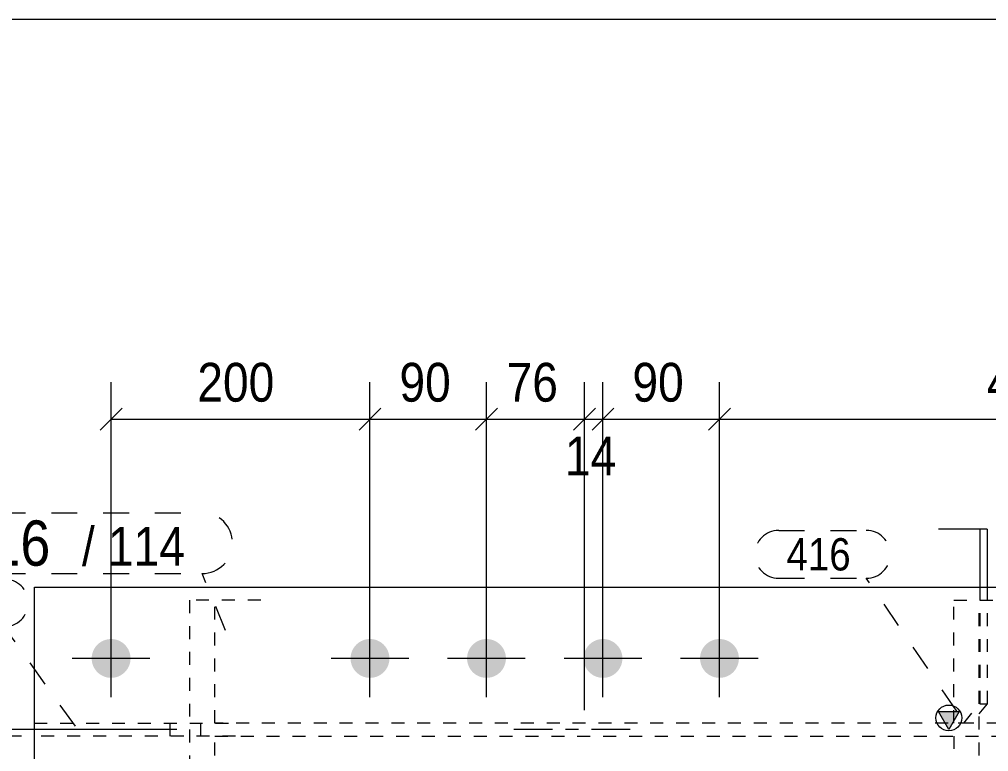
# Model space of a CAD drawing. Header units: millimetres. Extents: x 2 to 579, y 1 to 825.
# Drawn here: x 189 to 263.9, y 768.4 to 825 of the extents above; entities that cross this region are included whole.
import ezdxf

# ---------------------------------------------------------------- set-up
doc = ezdxf.new("R2010")
doc.units = ezdxf.units.MM
for name, pattern in [('XKITLINE00', [0]), ('XKITLINE01', [4, 1, -1, 1, -1]), ('XKITLINE02', [4, 2, -2]), ('XKITLINE03', [6, 3, -1, 1, -1])]:
    doc.linetypes.add(name, pattern=pattern)
for name, color, linetype, lineweight in [('Bolt', 3, 'Continuous', 0), ('Dimensions', 7, 'Continuous', 0), ('DrawingSheet', 5, 'Continuous', 0), ('Part', 2, 'Continuous', 0), ('PartMark', 7, 'Continuous', 0)]:
    doc.layers.add(name, color=color, linetype=linetype, lineweight=lineweight)
doc.styles.add('ARIAL', font='ARIAL.TTF')

# ---------------------------------------------------------------- blocks, each defined once
blk = doc.blocks.new('*A104')
at = {"layer": 'Bolt'}
for points in [[(196.099, 774.099), (196.062, 774.1), (196.026, 774.103), (195.989, 774.106), (195.952, 774.11), (195.916, 774.115), (195.879, 774.121), (195.843, 774.127), (195.807, 774.135), (195.771, 774.143), (195.736, 774.153), (195.7, 774.163), (195.665, 774.174), (195.631, 774.186), (195.596, 774.199), (195.562, 774.213), (195.528, 774.227), (195.495, 774.243), (195.462, 774.259), (195.429, 774.276), (195.397, 774.293), (195.365, 774.312), (195.333, 774.331), (195.303, 774.351), (195.272, 774.372), (195.242, 774.394), (195.213, 774.416), (195.184, 774.439), (195.156, 774.463), (195.129, 774.487), (195.102, 774.512), (195.075, 774.538), (195.05, 774.564), (195.024, 774.591), (195, 774.619), (194.976, 774.647), (194.953, 774.676), (194.931, 774.705), (194.91, 774.735), (194.889, 774.765), (194.869, 774.796), (194.849, 774.827), (194.831, 774.859), (194.813, 774.891), (194.796, 774.924), (194.78, 774.957), (194.765, 774.991), (194.75, 775.024), (194.736, 775.059), (194.724, 775.093), (194.712, 775.128), (194.701, 775.163), (194.69, 775.198), (194.681, 775.234), (194.672, 775.27), (194.665, 775.306), (194.658, 775.342), (194.652, 775.378), (194.647, 775.415), (194.643, 775.451), (194.64, 775.488), (194.638, 775.525), (194.636, 775.562), (194.636, 775.599), (194.636, 775.635), (194.638, 775.672), (194.64, 775.709), (194.643, 775.746), (194.647, 775.782), (194.652, 775.819), (194.658, 775.855), (194.665, 775.891), (194.672, 775.927), (194.681, 775.963), (194.69, 775.999), (194.701, 776.034), (194.712, 776.069), (194.724, 776.104), (194.736, 776.138), (194.75, 776.173), (194.765, 776.206), (194.78, 776.24), (194.796, 776.273), (194.813, 776.306), (194.831, 776.338), (194.849, 776.37), (194.869, 776.401), (194.889, 776.432), (194.91, 776.462), (194.931, 776.492), (194.953, 776.521), (194.976, 776.55), (195, 776.578), (195.024, 776.606), (195.05, 776.633), (195.075, 776.659), (195.102, 776.685), (195.129, 776.71), (195.156, 776.734), (195.184, 776.758), (195.213, 776.781), (195.242, 776.803), (195.272, 776.825), (195.303, 776.846), (195.333, 776.866), (195.365, 776.885), (195.397, 776.904), (195.429, 776.921), (195.462, 776.938), (195.495, 776.954), (195.528, 776.97), (195.562, 776.984), (195.596, 776.998), (195.631, 777.011), (195.665, 777.023), (195.7, 777.034), (195.736, 777.044), (195.771, 777.054), (195.807, 777.062), (195.843, 777.07), (195.879, 777.076), (195.916, 777.082), (195.952, 777.087), (195.989, 777.091), (196.026, 777.094), (196.062, 777.097), (196.099, 777.098), (196.136, 777.099), (196.173, 777.098), (196.21, 777.097), (196.246, 777.094), (196.283, 777.091), (196.32, 777.087), (196.356, 777.082), (196.392, 777.076), (196.429, 777.07), (196.465, 777.062), (196.5, 777.054), (196.536, 777.044), (196.571, 777.034), (196.606, 777.023), (196.641, 777.011), (196.676, 776.998), (196.71, 776.984), (196.744, 776.97), (196.777, 776.954), (196.81, 776.938), (196.843, 776.921), (196.875, 776.904), (196.907, 776.885), (196.938, 776.866), (196.969, 776.846), (197, 776.825), (197.029, 776.803), (197.059, 776.781), (197.088, 776.758), (197.116, 776.734), (197.143, 776.71), (197.17, 776.685), (197.197, 776.659), (197.222, 776.633), (197.247, 776.606), (197.272, 776.578), (197.295, 776.55), (197.318, 776.521), (197.341, 776.492), (197.362, 776.462), (197.383, 776.432), (197.403, 776.401), (197.423, 776.37), (197.441, 776.338), (197.459, 776.306), (197.476, 776.273), (197.492, 776.24), (197.507, 776.206), (197.522, 776.173), (197.535, 776.138), (197.548, 776.104), (197.56, 776.069), (197.571, 776.034), (197.582, 775.999), (197.591, 775.963), (197.599, 775.927), (197.607, 775.891), (197.614, 775.855), (197.62, 775.819), (197.625, 775.782), (197.629, 775.746), (197.632, 775.709), (197.634, 775.672), (197.635, 775.635), (197.636, 775.599), (197.635, 775.562), (197.634, 775.525), (197.632, 775.488), (197.629, 775.451), (197.625, 775.415), (197.62, 775.378), (197.614, 775.342), (197.607, 775.306), (197.599, 775.27), (197.591, 775.234), (197.582, 775.198), (197.571, 775.163), (197.56, 775.128), (197.548, 775.093), (197.535, 775.059), (197.522, 775.024), (197.507, 774.991), (197.492, 774.957), (197.476, 774.924), (197.459, 774.891), (197.441, 774.859), (197.423, 774.827), (197.403, 774.796), (197.383, 774.765), (197.362, 774.735), (197.341, 774.705), (197.318, 774.676), (197.295, 774.647), (197.272, 774.619), (197.247, 774.591), (197.222, 774.564), (197.197, 774.538), (197.17, 774.512), (197.143, 774.487), (197.116, 774.463), (197.088, 774.439), (197.059, 774.416), (197.029, 774.394), (197, 774.372), (196.969, 774.351), (196.938, 774.331), (196.907, 774.312), (196.875, 774.293), (196.843, 774.276), (196.81, 774.259), (196.777, 774.243), (196.744, 774.227), (196.71, 774.213), (196.676, 774.199), (196.641, 774.186), (196.606, 774.174), (196.571, 774.163), (196.536, 774.153), (196.5, 774.143), (196.465, 774.135), (196.429, 774.127), (196.392, 774.121), (196.356, 774.115), (196.32, 774.11), (196.283, 774.106), (196.246, 774.103), (196.21, 774.1), (196.173, 774.099), (196.136, 774.099)], [(216.099, 774.099), (216.062, 774.1), (216.026, 774.103), (215.989, 774.106), (215.952, 774.11), (215.916, 774.115), (215.879, 774.121), (215.843, 774.127), (215.807, 774.135), (215.771, 774.143), (215.736, 774.153), (215.7, 774.163), (215.665, 774.174), (215.631, 774.186), (215.596, 774.199), (215.562, 774.213), (215.528, 774.227), (215.495, 774.243), (215.462, 774.259), (215.429, 774.276), (215.397, 774.293), (215.365, 774.312), (215.333, 774.331), (215.303, 774.351), (215.272, 774.372), (215.242, 774.394), (215.213, 774.416), (215.184, 774.439), (215.156, 774.463), (215.129, 774.487), (215.102, 774.512), (215.075, 774.538), (215.05, 774.564), (215.024, 774.591), (215, 774.619), (214.976, 774.647), (214.953, 774.676), (214.931, 774.705), (214.91, 774.735), (214.889, 774.765), (214.869, 774.796), (214.849, 774.827), (214.831, 774.859), (214.813, 774.891), (214.796, 774.924), (214.78, 774.957), (214.765, 774.991), (214.75, 775.024), (214.736, 775.059), (214.724, 775.093), (214.712, 775.128), (214.701, 775.163), (214.69, 775.198), (214.681, 775.234), (214.672, 775.27), (214.665, 775.306), (214.658, 775.342), (214.652, 775.378), (214.647, 775.415), (214.643, 775.451), (214.64, 775.488), (214.638, 775.525), (214.636, 775.562), (214.636, 775.599), (214.636, 775.635), (214.638, 775.672), (214.64, 775.709), (214.643, 775.746), (214.647, 775.782), (214.652, 775.819), (214.658, 775.855), (214.665, 775.891), (214.672, 775.927), (214.681, 775.963), (214.69, 775.999), (214.701, 776.034), (214.712, 776.069), (214.724, 776.104), (214.736, 776.138), (214.75, 776.173), (214.765, 776.206), (214.78, 776.24), (214.796, 776.273), (214.813, 776.306), (214.831, 776.338), (214.849, 776.37), (214.869, 776.401), (214.889, 776.432), (214.91, 776.462), (214.931, 776.492), (214.953, 776.521), (214.976, 776.55), (215, 776.578), (215.024, 776.606), (215.05, 776.633), (215.075, 776.659), (215.102, 776.685), (215.129, 776.71), (215.156, 776.734), (215.184, 776.758), (215.213, 776.781), (215.242, 776.803), (215.272, 776.825), (215.303, 776.846), (215.333, 776.866), (215.365, 776.885), (215.397, 776.904), (215.429, 776.921), (215.462, 776.938), (215.495, 776.954), (215.528, 776.97), (215.562, 776.984), (215.596, 776.998), (215.631, 777.011), (215.665, 777.023), (215.7, 777.034), (215.736, 777.044), (215.771, 777.054), (215.807, 777.062), (215.843, 777.07), (215.879, 777.076), (215.916, 777.082), (215.952, 777.087), (215.989, 777.091), (216.026, 777.094), (216.062, 777.097), (216.099, 777.098), (216.136, 777.099), (216.173, 777.098), (216.21, 777.097), (216.246, 777.094), (216.283, 777.091), (216.32, 777.087), (216.356, 777.082), (216.392, 777.076), (216.429, 777.07), (216.465, 777.062), (216.5, 777.054), (216.536, 777.044), (216.571, 777.034), (216.606, 777.023), (216.641, 777.011), (216.676, 776.998), (216.71, 776.984), (216.744, 776.97), (216.777, 776.954), (216.81, 776.938), (216.843, 776.921), (216.875, 776.904), (216.907, 776.885), (216.938, 776.866), (216.969, 776.846), (217, 776.825), (217.029, 776.803), (217.059, 776.781), (217.088, 776.758), (217.116, 776.734), (217.143, 776.71), (217.17, 776.685), (217.197, 776.659), (217.222, 776.633), (217.247, 776.606), (217.272, 776.578), (217.295, 776.55), (217.318, 776.521), (217.341, 776.492), (217.362, 776.462), (217.383, 776.432), (217.403, 776.401), (217.423, 776.37), (217.441, 776.338), (217.459, 776.306), (217.476, 776.273), (217.492, 776.24), (217.507, 776.206), (217.522, 776.173), (217.535, 776.138), (217.548, 776.104), (217.56, 776.069), (217.571, 776.034), (217.582, 775.999), (217.591, 775.963), (217.599, 775.927), (217.607, 775.891), (217.614, 775.855), (217.62, 775.819), (217.625, 775.782), (217.629, 775.746), (217.632, 775.709), (217.634, 775.672), (217.635, 775.635), (217.636, 775.599), (217.635, 775.562), (217.634, 775.525), (217.632, 775.488), (217.629, 775.451), (217.625, 775.415), (217.62, 775.378), (217.614, 775.342), (217.607, 775.306), (217.599, 775.27), (217.591, 775.234), (217.582, 775.198), (217.571, 775.163), (217.56, 775.128), (217.548, 775.093), (217.535, 775.059), (217.522, 775.024), (217.507, 774.991), (217.492, 774.957), (217.476, 774.924), (217.459, 774.891), (217.441, 774.859), (217.423, 774.827), (217.403, 774.796), (217.383, 774.765), (217.362, 774.735), (217.341, 774.705), (217.318, 774.676), (217.295, 774.647), (217.272, 774.619), (217.247, 774.591), (217.222, 774.564), (217.197, 774.538), (217.17, 774.512), (217.143, 774.487), (217.116, 774.463), (217.088, 774.439), (217.059, 774.416), (217.029, 774.394), (217, 774.372), (216.969, 774.351), (216.938, 774.331), (216.907, 774.312), (216.875, 774.293), (216.843, 774.276), (216.81, 774.259), (216.777, 774.243), (216.744, 774.227), (216.71, 774.213), (216.676, 774.199), (216.641, 774.186), (216.606, 774.174), (216.571, 774.163), (216.536, 774.153), (216.5, 774.143), (216.465, 774.135), (216.429, 774.127), (216.392, 774.121), (216.356, 774.115), (216.32, 774.11), (216.283, 774.106), (216.246, 774.103), (216.21, 774.1), (216.173, 774.099), (216.136, 774.099)], [(225.099, 774.099), (225.062, 774.1), (225.026, 774.103), (224.989, 774.106), (224.952, 774.11), (224.916, 774.115), (224.879, 774.121), (224.843, 774.127), (224.807, 774.135), (224.771, 774.143), (224.736, 774.153), (224.7, 774.163), (224.665, 774.174), (224.631, 774.186), (224.596, 774.199), (224.562, 774.213), (224.528, 774.227), (224.495, 774.243), (224.462, 774.259), (224.429, 774.276), (224.397, 774.293), (224.365, 774.312), (224.333, 774.331), (224.303, 774.351), (224.272, 774.372), (224.242, 774.394), (224.213, 774.416), (224.184, 774.439), (224.156, 774.463), (224.129, 774.487), (224.102, 774.512), (224.075, 774.538), (224.05, 774.564), (224.024, 774.591), (224, 774.619), (223.976, 774.647), (223.953, 774.676), (223.931, 774.705), (223.91, 774.735), (223.889, 774.765), (223.869, 774.796), (223.849, 774.827), (223.831, 774.859), (223.813, 774.891), (223.796, 774.924), (223.78, 774.957), (223.765, 774.991), (223.75, 775.024), (223.736, 775.059), (223.724, 775.093), (223.712, 775.128), (223.701, 775.163), (223.69, 775.198), (223.681, 775.234), (223.672, 775.27), (223.665, 775.306), (223.658, 775.342), (223.652, 775.378), (223.647, 775.415), (223.643, 775.451), (223.64, 775.488), (223.638, 775.525), (223.636, 775.562), (223.636, 775.599), (223.636, 775.635), (223.638, 775.672), (223.64, 775.709), (223.643, 775.746), (223.647, 775.782), (223.652, 775.819), (223.658, 775.855), (223.665, 775.891), (223.672, 775.927), (223.681, 775.963), (223.69, 775.999), (223.701, 776.034), (223.712, 776.069), (223.724, 776.104), (223.736, 776.138), (223.75, 776.173), (223.765, 776.206), (223.78, 776.24), (223.796, 776.273), (223.813, 776.306), (223.831, 776.338), (223.849, 776.37), (223.869, 776.401), (223.889, 776.432), (223.91, 776.462), (223.931, 776.492), (223.953, 776.521), (223.976, 776.55), (224, 776.578), (224.024, 776.606), (224.05, 776.633), (224.075, 776.659), (224.102, 776.685), (224.129, 776.71), (224.156, 776.734), (224.184, 776.758), (224.213, 776.781), (224.242, 776.803), (224.272, 776.825), (224.303, 776.846), (224.333, 776.866), (224.365, 776.885), (224.397, 776.904), (224.429, 776.921), (224.462, 776.938), (224.495, 776.954), (224.528, 776.97), (224.562, 776.984), (224.596, 776.998), (224.631, 777.011), (224.665, 777.023), (224.7, 777.034), (224.736, 777.044), (224.771, 777.054), (224.807, 777.062), (224.843, 777.07), (224.879, 777.076), (224.916, 777.082), (224.952, 777.087), (224.989, 777.091), (225.026, 777.094), (225.062, 777.097), (225.099, 777.098), (225.136, 777.099), (225.173, 777.098), (225.21, 777.097), (225.246, 777.094), (225.283, 777.091), (225.32, 777.087), (225.356, 777.082), (225.392, 777.076), (225.429, 777.07), (225.465, 777.062), (225.5, 777.054), (225.536, 777.044), (225.571, 777.034), (225.606, 777.023), (225.641, 777.011), (225.676, 776.998), (225.71, 776.984), (225.744, 776.97), (225.777, 776.954), (225.81, 776.938), (225.843, 776.921), (225.875, 776.904), (225.907, 776.885), (225.938, 776.866), (225.969, 776.846), (226, 776.825), (226.029, 776.803), (226.059, 776.781), (226.088, 776.758), (226.116, 776.734), (226.143, 776.71), (226.17, 776.685), (226.197, 776.659), (226.222, 776.633), (226.247, 776.606), (226.272, 776.578), (226.295, 776.55), (226.318, 776.521), (226.341, 776.492), (226.362, 776.462), (226.383, 776.432), (226.403, 776.401), (226.423, 776.37), (226.441, 776.338), (226.459, 776.306), (226.476, 776.273), (226.492, 776.24), (226.507, 776.206), (226.522, 776.173), (226.535, 776.138), (226.548, 776.104), (226.56, 776.069), (226.571, 776.034), (226.582, 775.999), (226.591, 775.963), (226.599, 775.927), (226.607, 775.891), (226.614, 775.855), (226.62, 775.819), (226.625, 775.782), (226.629, 775.746), (226.632, 775.709), (226.634, 775.672), (226.635, 775.635), (226.636, 775.599), (226.635, 775.562), (226.634, 775.525), (226.632, 775.488), (226.629, 775.451), (226.625, 775.415), (226.62, 775.378), (226.614, 775.342), (226.607, 775.306), (226.599, 775.27), (226.591, 775.234), (226.582, 775.198), (226.571, 775.163), (226.56, 775.128), (226.548, 775.093), (226.535, 775.059), (226.522, 775.024), (226.507, 774.991), (226.492, 774.957), (226.476, 774.924), (226.459, 774.891), (226.441, 774.859), (226.423, 774.827), (226.403, 774.796), (226.383, 774.765), (226.362, 774.735), (226.341, 774.705), (226.318, 774.676), (226.295, 774.647), (226.272, 774.619), (226.247, 774.591), (226.222, 774.564), (226.197, 774.538), (226.17, 774.512), (226.143, 774.487), (226.116, 774.463), (226.088, 774.439), (226.059, 774.416), (226.029, 774.394), (226, 774.372), (225.969, 774.351), (225.938, 774.331), (225.907, 774.312), (225.875, 774.293), (225.843, 774.276), (225.81, 774.259), (225.777, 774.243), (225.744, 774.227), (225.71, 774.213), (225.676, 774.199), (225.641, 774.186), (225.606, 774.174), (225.571, 774.163), (225.536, 774.153), (225.5, 774.143), (225.465, 774.135), (225.429, 774.127), (225.392, 774.121), (225.356, 774.115), (225.32, 774.11), (225.283, 774.106), (225.246, 774.103), (225.21, 774.1), (225.173, 774.099), (225.136, 774.099)], [(234.099, 774.099), (234.062, 774.1), (234.026, 774.103), (233.989, 774.106), (233.952, 774.11), (233.916, 774.115), (233.879, 774.121), (233.843, 774.127), (233.807, 774.135), (233.771, 774.143), (233.736, 774.153), (233.7, 774.163), (233.665, 774.174), (233.631, 774.186), (233.596, 774.199), (233.562, 774.213), (233.528, 774.227), (233.495, 774.243), (233.462, 774.259), (233.429, 774.276), (233.397, 774.293), (233.365, 774.312), (233.333, 774.331), (233.303, 774.351), (233.272, 774.372), (233.242, 774.394), (233.213, 774.416), (233.184, 774.439), (233.156, 774.463), (233.129, 774.487), (233.102, 774.512), (233.075, 774.538), (233.05, 774.564), (233.024, 774.591), (233, 774.619), (232.976, 774.647), (232.953, 774.676), (232.931, 774.705), (232.91, 774.735), (232.889, 774.765), (232.869, 774.796), (232.849, 774.827), (232.831, 774.859), (232.813, 774.891), (232.796, 774.924), (232.78, 774.957), (232.765, 774.991), (232.75, 775.024), (232.736, 775.059), (232.724, 775.093), (232.712, 775.128), (232.701, 775.163), (232.69, 775.198), (232.681, 775.234), (232.672, 775.27), (232.665, 775.306), (232.658, 775.342), (232.652, 775.378), (232.647, 775.415), (232.643, 775.451), (232.64, 775.488), (232.638, 775.525), (232.636, 775.562), (232.636, 775.599), (232.636, 775.635), (232.638, 775.672), (232.64, 775.709), (232.643, 775.746), (232.647, 775.782), (232.652, 775.819), (232.658, 775.855), (232.665, 775.891), (232.672, 775.927), (232.681, 775.963), (232.69, 775.999), (232.701, 776.034), (232.712, 776.069), (232.724, 776.104), (232.736, 776.138), (232.75, 776.173), (232.765, 776.206), (232.78, 776.24), (232.796, 776.273), (232.813, 776.306), (232.831, 776.338), (232.849, 776.37), (232.869, 776.401), (232.889, 776.432), (232.91, 776.462), (232.931, 776.492), (232.953, 776.521), (232.976, 776.55), (233, 776.578), (233.024, 776.606), (233.05, 776.633), (233.075, 776.659), (233.102, 776.685), (233.129, 776.71), (233.156, 776.734), (233.184, 776.758), (233.213, 776.781), (233.242, 776.803), (233.272, 776.825), (233.303, 776.846), (233.333, 776.866), (233.365, 776.885), (233.397, 776.904), (233.429, 776.921), (233.462, 776.938), (233.495, 776.954), (233.528, 776.97), (233.562, 776.984), (233.596, 776.998), (233.631, 777.011), (233.665, 777.023), (233.7, 777.034), (233.736, 777.044), (233.771, 777.054), (233.807, 777.062), (233.843, 777.07), (233.879, 777.076), (233.916, 777.082), (233.952, 777.087), (233.989, 777.091), (234.026, 777.094), (234.062, 777.097), (234.099, 777.098), (234.136, 777.099), (234.173, 777.098), (234.21, 777.097), (234.246, 777.094), (234.283, 777.091), (234.32, 777.087), (234.356, 777.082), (234.392, 777.076), (234.429, 777.07), (234.465, 777.062), (234.5, 777.054), (234.536, 777.044), (234.571, 777.034), (234.606, 777.023), (234.641, 777.011), (234.676, 776.998), (234.71, 776.984), (234.744, 776.97), (234.777, 776.954), (234.81, 776.938), (234.843, 776.921), (234.875, 776.904), (234.907, 776.885), (234.938, 776.866), (234.969, 776.846), (235, 776.825), (235.029, 776.803), (235.059, 776.781), (235.088, 776.758), (235.116, 776.734), (235.143, 776.71), (235.17, 776.685), (235.197, 776.659), (235.222, 776.633), (235.247, 776.606), (235.272, 776.578), (235.295, 776.55), (235.318, 776.521), (235.341, 776.492), (235.362, 776.462), (235.383, 776.432), (235.403, 776.401), (235.423, 776.37), (235.441, 776.338), (235.459, 776.306), (235.476, 776.273), (235.492, 776.24), (235.507, 776.206), (235.522, 776.173), (235.535, 776.138), (235.548, 776.104), (235.56, 776.069), (235.571, 776.034), (235.582, 775.999), (235.591, 775.963), (235.599, 775.927), (235.607, 775.891), (235.614, 775.855), (235.62, 775.819), (235.625, 775.782), (235.629, 775.746), (235.632, 775.709), (235.634, 775.672), (235.635, 775.635), (235.636, 775.599), (235.635, 775.562), (235.634, 775.525), (235.632, 775.488), (235.629, 775.451), (235.625, 775.415), (235.62, 775.378), (235.614, 775.342), (235.607, 775.306), (235.599, 775.27), (235.591, 775.234), (235.582, 775.198), (235.571, 775.163), (235.56, 775.128), (235.548, 775.093), (235.535, 775.059), (235.522, 775.024), (235.507, 774.991), (235.492, 774.957), (235.476, 774.924), (235.459, 774.891), (235.441, 774.859), (235.423, 774.827), (235.403, 774.796), (235.383, 774.765), (235.362, 774.735), (235.341, 774.705), (235.318, 774.676), (235.295, 774.647), (235.272, 774.619), (235.247, 774.591), (235.222, 774.564), (235.197, 774.538), (235.17, 774.512), (235.143, 774.487), (235.116, 774.463), (235.088, 774.439), (235.059, 774.416), (235.029, 774.394), (235, 774.372), (234.969, 774.351), (234.938, 774.331), (234.907, 774.312), (234.875, 774.293), (234.843, 774.276), (234.81, 774.259), (234.777, 774.243), (234.744, 774.227), (234.71, 774.213), (234.676, 774.199), (234.641, 774.186), (234.606, 774.174), (234.571, 774.163), (234.536, 774.153), (234.5, 774.143), (234.465, 774.135), (234.429, 774.127), (234.392, 774.121), (234.356, 774.115), (234.32, 774.11), (234.283, 774.106), (234.246, 774.103), (234.21, 774.1), (234.173, 774.099), (234.136, 774.099)], [(243.099, 774.099), (243.062, 774.1), (243.026, 774.103), (242.989, 774.106), (242.952, 774.11), (242.916, 774.115), (242.879, 774.121), (242.843, 774.127), (242.807, 774.135), (242.771, 774.143), (242.736, 774.153), (242.7, 774.163), (242.665, 774.174), (242.631, 774.186), (242.596, 774.199), (242.562, 774.213), (242.528, 774.227), (242.495, 774.243), (242.462, 774.259), (242.429, 774.276), (242.397, 774.293), (242.365, 774.312), (242.333, 774.331), (242.303, 774.351), (242.272, 774.372), (242.242, 774.394), (242.213, 774.416), (242.184, 774.439), (242.156, 774.463), (242.129, 774.487), (242.102, 774.512), (242.075, 774.538), (242.05, 774.564), (242.024, 774.591), (242, 774.619), (241.976, 774.647), (241.953, 774.676), (241.931, 774.705), (241.91, 774.735), (241.889, 774.765), (241.869, 774.796), (241.849, 774.827), (241.831, 774.859), (241.813, 774.891), (241.796, 774.924), (241.78, 774.957), (241.765, 774.991), (241.75, 775.024), (241.736, 775.059), (241.724, 775.093), (241.712, 775.128), (241.701, 775.163), (241.69, 775.198), (241.681, 775.234), (241.672, 775.27), (241.665, 775.306), (241.658, 775.342), (241.652, 775.378), (241.647, 775.415), (241.643, 775.451), (241.64, 775.488), (241.638, 775.525), (241.636, 775.562), (241.636, 775.599), (241.636, 775.635), (241.638, 775.672), (241.64, 775.709), (241.643, 775.746), (241.647, 775.782), (241.652, 775.819), (241.658, 775.855), (241.665, 775.891), (241.672, 775.927), (241.681, 775.963), (241.69, 775.999), (241.701, 776.034), (241.712, 776.069), (241.724, 776.104), (241.736, 776.138), (241.75, 776.173), (241.765, 776.206), (241.78, 776.24), (241.796, 776.273), (241.813, 776.306), (241.831, 776.338), (241.849, 776.37), (241.869, 776.401), (241.889, 776.432), (241.91, 776.462), (241.931, 776.492), (241.953, 776.521), (241.976, 776.55), (242, 776.578), (242.024, 776.606), (242.05, 776.633), (242.075, 776.659), (242.102, 776.685), (242.129, 776.71), (242.156, 776.734), (242.184, 776.758), (242.213, 776.781), (242.242, 776.803), (242.272, 776.825), (242.303, 776.846), (242.333, 776.866), (242.365, 776.885), (242.397, 776.904), (242.429, 776.921), (242.462, 776.938), (242.495, 776.954), (242.528, 776.97), (242.562, 776.984), (242.596, 776.998), (242.631, 777.011), (242.665, 777.023), (242.7, 777.034), (242.736, 777.044), (242.771, 777.054), (242.807, 777.062), (242.843, 777.07), (242.879, 777.076), (242.916, 777.082), (242.952, 777.087), (242.989, 777.091), (243.026, 777.094), (243.062, 777.097), (243.099, 777.098), (243.136, 777.099), (243.173, 777.098), (243.21, 777.097), (243.246, 777.094), (243.283, 777.091), (243.32, 777.087), (243.356, 777.082), (243.392, 777.076), (243.429, 777.07), (243.465, 777.062), (243.5, 777.054), (243.536, 777.044), (243.571, 777.034), (243.606, 777.023), (243.641, 777.011), (243.676, 776.998), (243.71, 776.984), (243.744, 776.97), (243.777, 776.954), (243.81, 776.938), (243.843, 776.921), (243.875, 776.904), (243.907, 776.885), (243.938, 776.866), (243.969, 776.846), (244, 776.825), (244.029, 776.803), (244.059, 776.781), (244.088, 776.758), (244.116, 776.734), (244.143, 776.71), (244.17, 776.685), (244.197, 776.659), (244.222, 776.633), (244.247, 776.606), (244.272, 776.578), (244.295, 776.55), (244.318, 776.521), (244.341, 776.492), (244.362, 776.462), (244.383, 776.432), (244.403, 776.401), (244.423, 776.37), (244.441, 776.338), (244.459, 776.306), (244.476, 776.273), (244.492, 776.24), (244.507, 776.206), (244.522, 776.173), (244.535, 776.138), (244.548, 776.104), (244.56, 776.069), (244.571, 776.034), (244.582, 775.999), (244.591, 775.963), (244.599, 775.927), (244.607, 775.891), (244.614, 775.855), (244.62, 775.819), (244.625, 775.782), (244.629, 775.746), (244.632, 775.709), (244.634, 775.672), (244.635, 775.635), (244.636, 775.599), (244.635, 775.562), (244.634, 775.525), (244.632, 775.488), (244.629, 775.451), (244.625, 775.415), (244.62, 775.378), (244.614, 775.342), (244.607, 775.306), (244.599, 775.27), (244.591, 775.234), (244.582, 775.198), (244.571, 775.163), (244.56, 775.128), (244.548, 775.093), (244.535, 775.059), (244.522, 775.024), (244.507, 774.991), (244.492, 774.957), (244.476, 774.924), (244.459, 774.891), (244.441, 774.859), (244.423, 774.827), (244.403, 774.796), (244.383, 774.765), (244.362, 774.735), (244.341, 774.705), (244.318, 774.676), (244.295, 774.647), (244.272, 774.619), (244.247, 774.591), (244.222, 774.564), (244.197, 774.538), (244.17, 774.512), (244.143, 774.487), (244.116, 774.463), (244.088, 774.439), (244.059, 774.416), (244.029, 774.394), (244, 774.372), (243.969, 774.351), (243.938, 774.331), (243.907, 774.312), (243.875, 774.293), (243.843, 774.276), (243.81, 774.259), (243.777, 774.243), (243.744, 774.227), (243.71, 774.213), (243.676, 774.199), (243.641, 774.186), (243.606, 774.174), (243.571, 774.163), (243.536, 774.153), (243.5, 774.143), (243.465, 774.135), (243.429, 774.127), (243.392, 774.121), (243.356, 774.115), (243.32, 774.11), (243.283, 774.106), (243.246, 774.103), (243.21, 774.1), (243.173, 774.099), (243.136, 774.099)]]:
    blk.add_hatch(color=3, dxfattribs=at).paths.add_polyline_path(points, flags=17)
at = {"layer": 'Bolt', "color": 3, "linetype": 'XKITLINE00', "lineweight": 0}
for p, q in [((196.136, 772.599), (196.136, 778.599)), ((216.136, 772.599), (216.136, 778.599)), ((225.136, 772.599), (225.136, 778.599)), ((234.136, 772.599), (234.136, 778.599)), ((243.136, 772.599), (243.136, 778.599)), ((199.136, 775.599), (193.136, 775.599)), ((219.136, 775.599), (213.136, 775.599)), ((228.136, 775.599), (222.136, 775.599)), ((237.136, 775.599), (231.136, 775.599)), ((246.136, 775.599), (240.136, 775.599))]:
    blk.add_line(p, q, dxfattribs=at)
blk = doc.blocks.new('*A107')
at = {"layer": 'Part', "color": 2, "linetype": 'XKITLINE00', "lineweight": 0}
for p, q in [((190.206, 759.099), (190.206, 781.099)), ((190.206, 781.099), (332.109, 781.099))]:
    blk.add_line(p, q, dxfattribs=at)
blk = doc.blocks.new('*A108')
at = {"layer": 'Part'}
blk.add_hatch(color=2, dxfattribs=at).paths.add_polyline_path([(260.054, 771.499), (261.654, 771.499), (260.854, 770.099)], flags=17)
at = {"layer": 'Part', "color": 7, "linetype": 'XKITLINE01', "lineweight": 0}
for p, q in [((207.694, 780.099), (202.201, 780.099)), ((202.201, 780.099), (202.201, 760.099)), ((204.153, 770.599), (204.153, 780.099)), ((261.252, 770.599), (261.252, 780.099)), ((261.252, 780.099), (266.745, 780.099)), ((263.204, 760.099), (263.204, 780.099)), ((264.792, 770.599), (204.153, 770.599)), ((204.153, 760.099), (204.153, 769.599)), ((204.153, 769.599), (264.792, 769.599)), ((261.252, 769.599), (261.252, 760.099)), ((202.201, 760.099), (207.694, 760.099)), ((261.252, 760.099), (266.745, 760.099))]:
    blk.add_line(p, q, dxfattribs=at)
at = {"layer": 'Part', "color": 2, "linetype": 'XKITLINE00', "lineweight": 0}
for p, q in [((260.854, 770.099), (260.054, 771.499)), ((260.054, 771.499), (261.654, 771.499)), ((261.654, 771.499), (260.854, 770.099))]:
    blk.add_line(p, q, dxfattribs=at)
at = {"layer": 'Part', "color": 7, "linetype": 'XKITLINE03', "lineweight": 0}
blk.add_line((236.243, 770.099), (226.973, 770.099), dxfattribs=at)
at = {"layer": 'Part', "color": 2, "linetype": 'XKITLINE00', "lineweight": 0}
blk.add_circle((260.854, 770.999), 1, dxfattribs=at)
blk = doc.blocks.new('*A110')
at = {"layer": 'Part', "color": 7, "linetype": 'XKITLINE01', "lineweight": 0}
for p, q in [((190.206, 770.599), (205.742, 770.599)), ((190.206, 769.599), (190.206, 770.599)), ((200.701, 769.599), (200.701, 770.599)), ((203.06, 769.599), (203.06, 770.599)), ((205.742, 769.599), (190.206, 769.599))]:
    blk.add_line(p, q, dxfattribs=at)
blk = doc.blocks.new('*A113')
at = {"layer": 'Part', "color": 2, "linetype": 'XKITLINE00', "lineweight": 0}
for p, q in [((263.812, 785.599), (260.06, 785.599)), ((263.239, 785.599), (263.239, 781.099)), ((263.812, 785.599), (263.812, 781.099))]:
    blk.add_line(p, q, dxfattribs=at)
at = {"layer": 'Part', "color": 7, "linetype": 'XKITLINE01', "lineweight": 0}
for p, q in [((263.239, 781.099), (263.239, 772.099)), ((263.812, 781.099), (263.812, 772.099)), ((262.01, 770.599), (263.239, 772.099)), ((263.812, 772.099), (262.583, 770.599)), ((263.239, 772.099), (263.812, 772.099)), ((262.583, 770.599), (260.06, 770.599))]:
    blk.add_line(p, q, dxfattribs=at)
blk = doc.blocks.new('*A123')
at = {"layer": 'DrawingSheet', "color": 5, "linetype": 'XKITLINE00', "lineweight": 0}
blk.add_line((579, 825), (5, 825), dxfattribs=at)
blk = doc.blocks.new('*A277')
at = {"layer": 'Dimensions', "color": 7, "linetype": 'XKITLINE00', "lineweight": 0}
for p, q in [((163.854, 770.947), (165.551, 769.25)), ((201.201, 770.099), (161.852, 770.099)), ((163.854, 770.447), (165.551, 768.75)), ((164.702, 769.599), (164.702, 770.099)), ((189.206, 769.599), (161.852, 769.599))]:
    blk.add_line(p, q, dxfattribs=at)
at = {"layer": 'Dimensions', "color": 3}
for p in [(164.702, 770.099), (164.702, 769.599)]:
    blk.add_point(p, dxfattribs=at)
at = {"layer": 'Dimensions', "color": 3, "style": 'ARIAL', "width": 0.85}
blk.add_text('5', height=3, rotation=90.00021, dxfattribs=at).set_placement((163.352, 768.736))
blk = doc.blocks.new('*A278')
at = {"layer": 'Dimensions', "color": 7, "linetype": 'XKITLINE00', "lineweight": 0}
for p, q in [((196.136, 776.599), (196.136, 796.949)), ((216.136, 776.599), (216.136, 796.949)), ((196.984, 794.947), (195.287, 793.25)), ((216.984, 794.947), (215.287, 793.25)), ((196.136, 794.099), (216.136, 794.099))]:
    blk.add_line(p, q, dxfattribs=at)
at = {"layer": 'Dimensions', "color": 3}
for p in [(196.136, 794.099), (216.136, 794.099)]:
    blk.add_point(p, dxfattribs=at)
at = {"layer": 'Dimensions', "color": 3, "style": 'ARIAL', "width": 0.85}
blk.add_text('200', height=3, dxfattribs=at).set_placement((202.798, 795.449))
blk = doc.blocks.new('*A279')
at = {"layer": 'Dimensions', "color": 7, "linetype": 'XKITLINE00', "lineweight": 0}
for p, q in [((216.136, 776.599), (216.136, 796.949)), ((225.136, 776.599), (225.136, 796.949)), ((216.984, 794.947), (215.287, 793.25)), ((225.984, 794.947), (224.287, 793.25)), ((216.136, 794.099), (225.136, 794.099))]:
    blk.add_line(p, q, dxfattribs=at)
at = {"layer": 'Dimensions', "color": 3}
for p in [(216.136, 794.099), (225.136, 794.099)]:
    blk.add_point(p, dxfattribs=at)
at = {"layer": 'Dimensions', "color": 3, "style": 'ARIAL', "width": 0.85}
blk.add_text('90', height=3, dxfattribs=at).set_placement((218.411, 795.449))
blk = doc.blocks.new('*A280')
at = {"layer": 'Dimensions', "color": 7, "linetype": 'XKITLINE00', "lineweight": 0}
for p, q in [((225.136, 776.599), (225.136, 796.949)), ((232.702, 771.599), (232.702, 796.949)), ((225.984, 794.947), (224.287, 793.25)), ((233.551, 794.947), (231.854, 793.25)), ((225.136, 794.099), (232.702, 794.099))]:
    blk.add_line(p, q, dxfattribs=at)
at = {"layer": 'Dimensions', "color": 3}
for p in [(225.136, 794.099), (232.702, 794.099)]:
    blk.add_point(p, dxfattribs=at)
at = {"layer": 'Dimensions', "color": 3, "style": 'ARIAL', "width": 0.85}
blk.add_text('76', height=3, dxfattribs=at).set_placement((226.694, 795.449))
blk = doc.blocks.new('*A281')
at = {"layer": 'Dimensions', "color": 7, "linetype": 'XKITLINE00', "lineweight": 0}
for p, q in [((232.702, 771.599), (232.702, 796.499)), ((234.136, 776.599), (234.136, 796.499)), ((233.551, 794.947), (231.854, 793.25)), ((234.984, 794.947), (233.287, 793.25)), ((232.702, 794.099), (234.136, 794.099))]:
    blk.add_line(p, q, dxfattribs=at)
at = {"layer": 'Dimensions', "color": 3}
for p in [(232.702, 794.099), (234.136, 794.099)]:
    blk.add_point(p, dxfattribs=at)
at = {"layer": 'Dimensions', "color": 3, "style": 'ARIAL', "width": 0.85}
blk.add_text('14', height=3, dxfattribs=at).set_placement((231.194, 789.749))
blk = doc.blocks.new('*A282')
at = {"layer": 'Dimensions', "color": 7, "linetype": 'XKITLINE00', "lineweight": 0}
for p, q in [((234.136, 776.599), (234.136, 796.949)), ((243.136, 776.599), (243.136, 796.949)), ((234.984, 794.947), (233.287, 793.25)), ((243.984, 794.947), (242.287, 793.25)), ((234.136, 794.099), (243.136, 794.099))]:
    blk.add_line(p, q, dxfattribs=at)
at = {"layer": 'Dimensions', "color": 3}
for p in [(234.136, 794.099), (243.136, 794.099)]:
    blk.add_point(p, dxfattribs=at)
at = {"layer": 'Dimensions', "color": 3, "style": 'ARIAL', "width": 0.85}
blk.add_text('90', height=3, dxfattribs=at).set_placement((236.411, 795.449))
blk = doc.blocks.new('*A283')
at = {"layer": 'Dimensions', "color": 7, "linetype": 'XKITLINE00', "lineweight": 0}
for p, q in [((243.136, 776.599), (243.136, 796.949)), ((291.136, 776.599), (291.136, 796.949)), ((243.984, 794.947), (242.287, 793.25)), ((291.984, 794.947), (290.287, 793.25)), ((243.136, 794.099), (291.136, 794.099))]:
    blk.add_line(p, q, dxfattribs=at)
at = {"layer": 'Dimensions', "color": 3}
for p in [(243.136, 794.099), (291.136, 794.099)]:
    blk.add_point(p, dxfattribs=at)
at = {"layer": 'Dimensions', "color": 3, "style": 'ARIAL', "width": 0.85}
blk.add_text('480', height=3, dxfattribs=at).set_placement((263.798, 795.449))
blk = doc.blocks.new('*A288')
at = {"layer": 'PartMark', "color": 7, "linetype": 'XKITLINE02', "lineweight": 0}
for p, q in [((247.715, 785.498), (254.478, 785.498)), ((247.715, 781.798), (254.478, 781.798)), ((261.478, 771.524), (254.478, 781.798))]:
    blk.add_line(p, q, dxfattribs=at)
for centre, start, end in [((247.715, 783.648), 90, 270), ((254.478, 783.648), 270, 90)]:
    blk.add_arc(centre, 1.85, start, end, dxfattribs=at)
at = {"layer": 'PartMark', "color": 3, "style": 'ARIAL', "width": 0.85}
blk.add_text('416', height=2.5, dxfattribs=at).set_placement((248.315, 782.398))
blk = doc.blocks.new('*A291')
at = {"layer": 'PartMark', "color": 7, "linetype": 'XKITLINE02', "lineweight": 0}
for p, q in [((181.114, 781.745), (187.876, 781.745)), ((181.114, 778.045), (187.876, 778.045)), ((193.376, 770.369), (187.876, 778.045))]:
    blk.add_line(p, q, dxfattribs=at)
for centre, start, end in [((181.114, 779.895), 90, 270), ((187.876, 779.895), 270, 90)]:
    blk.add_arc(centre, 1.85, start, end, dxfattribs=at)
at = {"layer": 'PartMark', "color": 3, "style": 'ARIAL', "width": 0.85}
blk.add_text('386', height=2.5, dxfattribs=at).set_placement((181.714, 778.645))
blk = doc.blocks.new('*A293')
at = {"layer": 'PartMark', "color": 7, "linetype": 'XKITLINE02', "lineweight": 0}
for p, q in [((179.521, 786.865), (203.17, 786.865)), ((179.521, 782.165), (203.17, 782.165)), ((204.981, 777.753), (203.17, 782.165))]:
    blk.add_line(p, q, dxfattribs=at)
for centre, start, end in [((179.521, 784.515), 90, 270), ((203.17, 784.515), 270, 90)]:
    blk.add_arc(centre, 2.35, start, end, dxfattribs=at)
at = {"layer": 'PartMark', "color": 1, "style": 'ARIAL', "width": 0.85}
blk.add_text('1-C16', height=3.5, dxfattribs=at).set_placement((180.121, 782.765))
at = {"layer": 'PartMark', "color": 3, "style": 'ARIAL', "width": 0.85}
for s, p in [('/', (193.883, 782.765)), ('114', (195.894, 782.765))]:
    blk.add_text(s, height=3, dxfattribs=at).set_placement(p)

msp = doc.modelspace()

# ---------------------------------------------------------------- block references
at = {"lineweight": 0}
for name in ['*A123', '*A278', '*A279', '*A280', '*A282', '*A283', '*A281', '*A293', '*A288', '*A113', '*A291', '*A107', '*A104', '*A277', '*A110']:
    msp.add_blockref(name, (0, 0), dxfattribs=at)
at = {"layer": 'Part', "lineweight": 0}
msp.add_blockref('*A108', (0, 0), dxfattribs=at)

doc.saveas('drawing.dxf')
